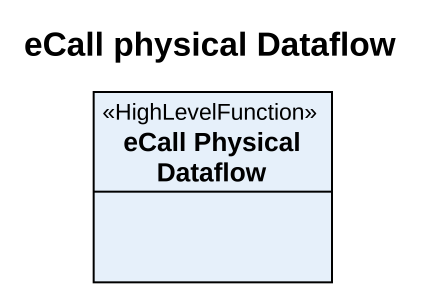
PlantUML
@startuml
title eCall physical Dataflow
hide circle
hide empty members
class "eCall Physical Dataflow" as eCall_Physical_Dataflow <<HighLevelFunction>>
@enduml
